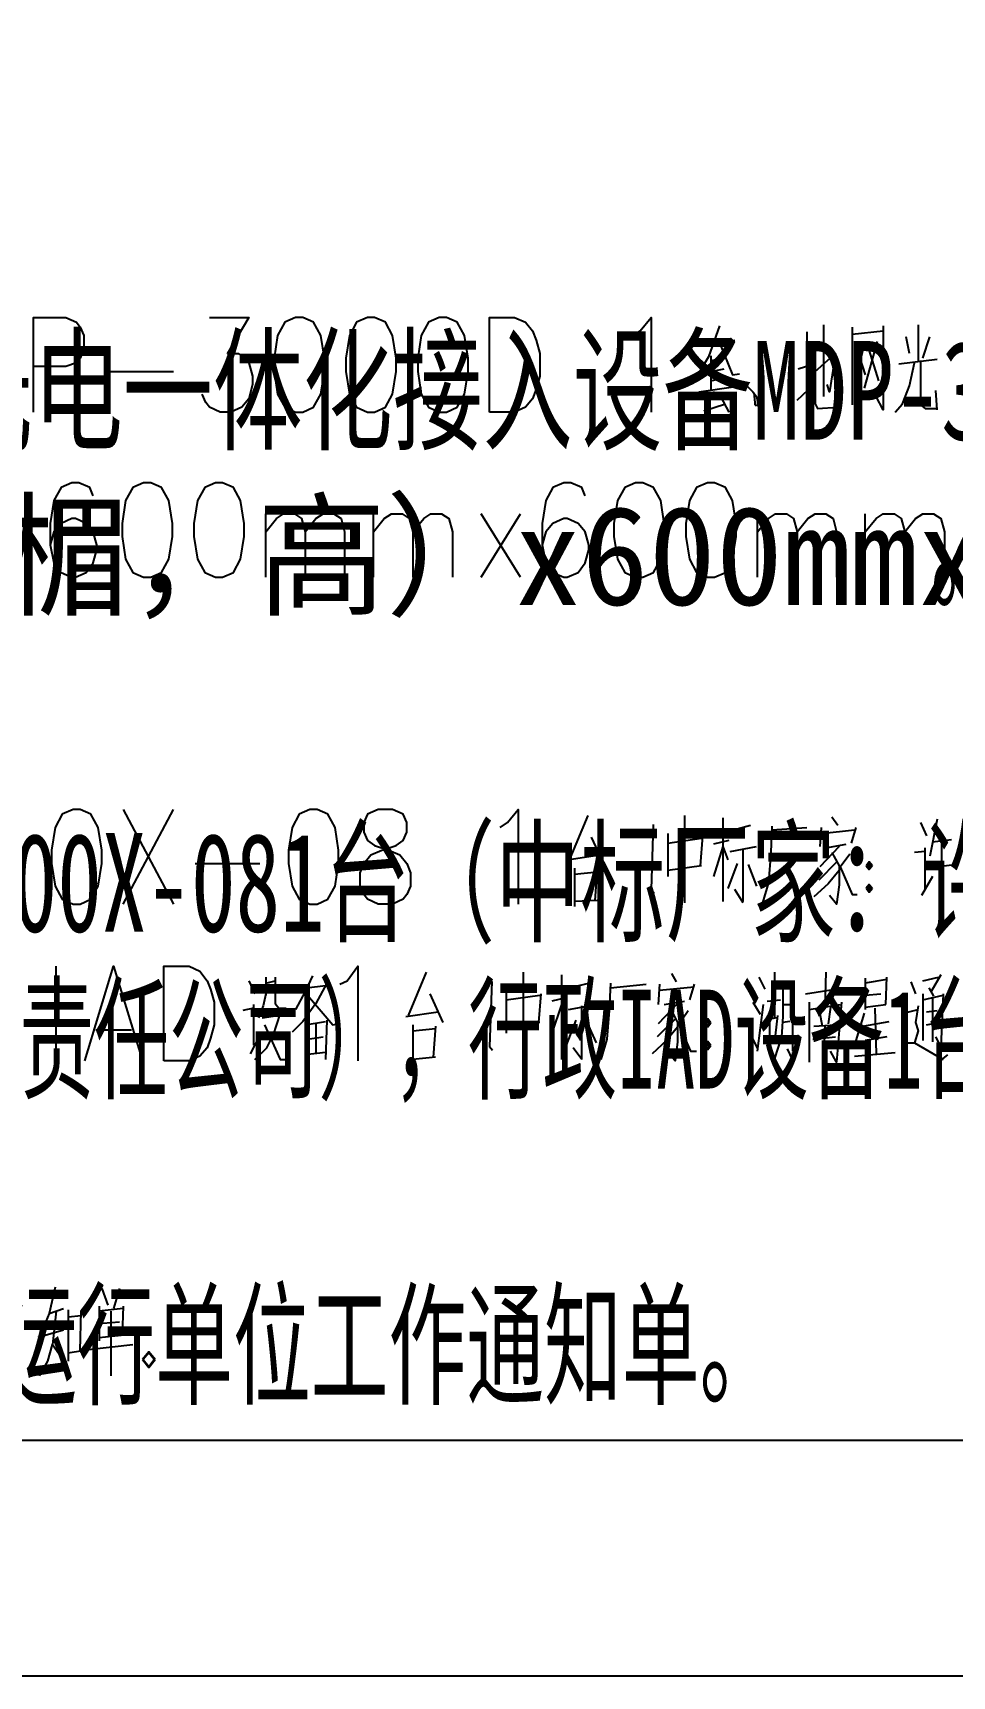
# Model space of a CAD drawing. Header units: metres. Extents: x 17 to 1264, y 17 to 859.
# Drawn here: x 336.9 to 447.5, y 16.9 to 214.5 of the extents above; entities that cross this region are included whole.
import ezdxf

# ---------------------------------------------------------------- set-up
doc = ezdxf.new("R2010")
doc.units = ezdxf.units.M
for name, color, linetype in [('LINES', 7, 'Continuous'), ('POLYLINES', 4, 'Continuous'), ('RECTS', 7, 'Continuous'), ('TEXTS', 3, 'Continuous')]:
    doc.layers.add(name, color=color, linetype=linetype)

msp = doc.modelspace()

# ---------------------------------------------------------------- linework, layer by layer
at = {"layer": 'LINES'}
for p, q in [((429.98, 178.56), (429.98, 171.36)), ((431.99, 179.42), (431.99, 170.78)), ((435.45, 179.14), (435.45, 169.78)), ((435.45, 178.27), (439.19, 178.7)), ((442.36, 175.97), (441.93, 177.98)), ((443.37, 179.42), (443.37, 174.96)), ((443.95, 175.39), (444.81, 177.98)), ((417.16, 176.98), (421.34, 177.55)), ((436.89, 177.12), (435.74, 172.08)), ((436.03, 176.4), (437.03, 173.38)), ((438.47, 177.41), (436.89, 171.79)), ((437.47, 176.4), (438.62, 172.66)), ((418.46, 175.68), (418.46, 171.5)), ((418.46, 175.1), (420.04, 175.39)), ((418.46, 173.81), (420.04, 174.1)), ((428.97, 174.1), (430.7, 174.67)), ((430.55, 173.38), (433.29, 175.82)), ((445.67, 175.25), (441.07, 174.67)), ((346.03, 173.81), (353.8, 173.81)), ((418.46, 172.66), (420.19, 173.09)), ((422.78, 172.08), (423.5, 171.36)), ((428.83, 170.35), (430.84, 172.22)), ((417.02, 171.36), (421.19, 171.94)), ((418.89, 171.36), (417.74, 169.34)), ((419.61, 170.78), (420.62, 168.91)), ((423.5, 171.36), (423.93, 170.78)), ((423.79, 170.06), (423.64, 171.22)), ((423.79, 169.78), (423.79, 170.06)), ((423.93, 170.78), (424.07, 170.21)), ((424.07, 170.21), (424.07, 169.78)), ((445.67, 169.2), (445.53, 171.5)), ((417.59, 169.06), (420.19, 169.92)), ((423.93, 169.63), (423.79, 169.78)), ((424.07, 169.78), (423.93, 169.63)), ((364.89, 149.04), (364.89, 156.67)), ((377.85, 149.04), (377.85, 156.67)), ((390.81, 149.04), (395.56, 156.67)), ((395.56, 149.04), (390.81, 156.67)), ((424.07, 149.04), (424.07, 156.67)), ((437.03, 149.04), (437.03, 156.67)), ((347.75, 109.73), (353.8, 121.1)), ((347.75, 121.1), (353.8, 109.73)), ((403.63, 120.38), (401.47, 115.2)), ((415.29, 120.38), (415.29, 109.87)), ((419.9, 120.1), (419.9, 110.02)), ((421.19, 118.66), (423.21, 119.23)), ((425.8, 118.66), (429.98, 118.94)), ((431.71, 118.94), (431.56, 116.64)), ((431.71, 118.22), (435.74, 118.66)), ((433, 120.24), (433.72, 119.23)), ((435.88, 118.94), (435.31, 117.07)), ((443.66, 119.52), (444.38, 117.94)), ((445.67, 119.95), (444.81, 115.49)), ((404.06, 117.79), (405.64, 114.34)), ((413.27, 118.22), (413.27, 113.04)), ((413.27, 117.07), (417.31, 117.65)), ((417.45, 117.94), (417.16, 114.34)), ((420.62, 117.36), (418.75, 116.93)), ((419.9, 116.64), (418.75, 113.04)), ((419.9, 116.64), (420.47, 115.06)), ((420.76, 116.06), (423.93, 116.64)), ((433.87, 116.64), (431.56, 114.19)), ((432.28, 116.5), (434.73, 116.93)), ((445.1, 117.22), (447.4, 117.5)), ((446.25, 109.58), (446.25, 117.36)), ((401.18, 115.06), (405.07, 115.63)), ((422.35, 110.02), (422.35, 116.35)), ((433.58, 114.77), (431.42, 112.61)), ((433, 115.92), (433.87, 114.34)), ((433.87, 114.05), (435.16, 115.78)), ((444.23, 116.06), (442.94, 115.92)), ((444.23, 111.6), (444.23, 116.5)), ((356.39, 114.62), (364.17, 114.62)), ((402.04, 114.05), (402.04, 109.44)), ((402.04, 113.33), (404.78, 113.62)), ((404.78, 114.05), (404.49, 110.16)), ((417.31, 114.34), (413.27, 113.76)), ((421.63, 114.62), (420.47, 111.6)), ((422.92, 114.48), (423.93, 111.89)), ((437.61, 114.34), (437.47, 114.34)), ((445.1, 113.04), (443.8, 110.74)), ((448.12, 114.48), (444.52, 114.05)), ((422.35, 109.87), (421.34, 111.46)), ((437.61, 111.6), (437.47, 111.6)), ((404.78, 110.16), (402.04, 110.02)), ((339.69, 90.86), (339.69, 102.24)), ((364.89, 100.94), (364.89, 98.78)), ((370.51, 101.09), (369.64, 99.22)), ((384.19, 101.52), (382.03, 96.34)), ((395.85, 101.52), (395.85, 91.01)), ((400.46, 101.23), (400.46, 91.01)), ((413.71, 101.38), (414.28, 100.37)), ((424.22, 100.94), (424.94, 99.5)), ((426.09, 101.52), (426.09, 96.05)), ((432.28, 101.52), (432.14, 97.34)), ((439.48, 97.63), (439.63, 100.94)), ((443.95, 100.51), (445.82, 100.94)), ((446.11, 101.23), (444.95, 99.22)), ((362.87, 100.51), (363.59, 98.93)), ((364.89, 100.22), (366.04, 100.51)), ((369.64, 99.22), (368.49, 97.06)), ((369.79, 99.65), (372.09, 99.94)), ((384.62, 98.93), (386.2, 95.47)), ((393.83, 99.36), (393.83, 94.18)), ((398.01, 98.93), (397.72, 95.47)), ((401.9, 99.79), (403.77, 100.22)), ((406.36, 99.65), (410.68, 100.08)), ((412.27, 100.08), (412.12, 97.63)), ((412.27, 99.36), (416.44, 99.79)), ((416.44, 100.08), (415.87, 98.21)), ((427.1, 100.37), (427.1, 96.19)), ((427.1, 99.65), (428.25, 99.79)), ((428.25, 100.37), (428.25, 92.02)), ((429.83, 98.93), (434.44, 99.65)), ((437.03, 100.8), (437.03, 97.06)), ((437.03, 100.66), (437.03, 97.2)), ((439.63, 100.66), (437.03, 100.22)), ((437.03, 98.78), (438.91, 98.93)), ((442.51, 100.37), (443.08, 98.93)), ((443.95, 98.93), (443.95, 93.31)), ((444.67, 99.65), (445.24, 98.64)), ((363.45, 97.2), (362.15, 96.91)), ((363.45, 92.74), (363.45, 97.63)), ((393.83, 98.21), (397.87, 98.78)), ((401.18, 98.5), (399.31, 98.06)), ((400.46, 97.63), (399.31, 94.18)), ((400.46, 97.63), (401.03, 96.19)), ((401.32, 97.06), (404.63, 97.63)), ((402.91, 91.01), (402.91, 97.49)), ((414.43, 97.78), (412.12, 95.33)), ((412.84, 97.63), (415.29, 98.06)), ((413.71, 96.91), (414.43, 95.47)), ((414.43, 95.04), (415.72, 96.91)), ((423.5, 97.92), (424.36, 96.48)), ((424.07, 92.02), (424.79, 97.63)), ((425.23, 98.06), (426.81, 98.21)), ((427.1, 97.63), (427.96, 97.63)), ((430.27, 97.92), (430.27, 90.72)), ((430.27, 97.06), (434.01, 97.63)), ((431.42, 97.2), (431.85, 95.04)), ((432.86, 97.34), (432.57, 95.33)), ((437.03, 97.34), (439.48, 97.63)), ((438.19, 97.2), (438.33, 91.73)), ((441.64, 96.62), (443.37, 97.06)), ((443.95, 98.21), (446.39, 98.78)), ((444.38, 96.77), (445.67, 96.91)), ((445.1, 98.5), (445.1, 93.17)), ((364.46, 96.05), (366.33, 96.34)), ((366.62, 96.62), (365.75, 93.89)), ((369.64, 95.18), (372.09, 95.62)), ((369.64, 95.62), (369.64, 91.01)), ((370.94, 95.33), (370.94, 91.87)), ((372.23, 95.76), (372.09, 91.01)), ((381.74, 96.19), (385.63, 96.77)), ((382.6, 95.18), (382.6, 90.58)), ((385.34, 95.04), (385.05, 91.3)), ((397.87, 95.47), (393.83, 94.9)), ((402.19, 95.76), (401.03, 92.74)), ((403.48, 95.62), (404.63, 93.02)), ((414.14, 95.9), (411.98, 93.74)), ((418.17, 95.47), (418.03, 95.47)), ((425.51, 96.34), (425.51, 93.02)), ((426.38, 96.05), (425.51, 95.9)), ((426.23, 93.89), (426.52, 96.34)), ((427.96, 95.62), (427.1, 95.47)), ((430.84, 95.04), (433.43, 95.18)), ((432.14, 95.04), (431.99, 91.01)), ((436.89, 96.62), (435.88, 93.31)), ((436.75, 95.04), (439.91, 95.62)), ((444.38, 95.18), (445.82, 95.47)), ((344.44, 94.61), (348.76, 94.61)), ((364.31, 94.18), (363.02, 91.73)), ((369.93, 93.46), (371.8, 93.74)), ((382.6, 94.46), (385.34, 94.75)), ((423.5, 93.46), (424.07, 92.3)), ((425.51, 93.74), (426.38, 93.89)), ((430.7, 93.46), (433.43, 93.74)), ((439.63, 93.74), (437.03, 93.31)), ((372.09, 91.87), (369.64, 91.58)), ((385.34, 91.3), (382.6, 91.01)), ((402.91, 91.01), (401.9, 92.45)), ((418.17, 92.74), (418.03, 92.74)), ((435.74, 91.44), (440.63, 91.87)), ((446.39, 91.15), (446.97, 91.58)), ((345.16, 63.5), (345.88, 61.49)), ((347.32, 63.5), (346.6, 61.06)), ((344.87, 61.34), (344.87, 57.17)), ((347.75, 61.34), (347.61, 57.89)), ((338.83, 60.48), (340.55, 61.06)), ((341.13, 60.91), (341.13, 54.72)), ((342.71, 60.19), (341.13, 60.05)), ((342.57, 56.02), (342.71, 60.77)), ((347.75, 61.06), (344.87, 60.77)), ((345.31, 59.33), (347.32, 59.47)), ((346.31, 52.99), (346.31, 60.77)), ((340.55, 58.46), (337.53, 57.6)), ((344.87, 57.6), (347.9, 57.89)), ((341.13, 55.73), (342.86, 56.02)), ((343.58, 56.16), (348.91, 56.74)), ((87.76, 45.22), (1179.14, 45.22))]:
    msp.add_line(p, q, dxfattribs=at)
at = {"layer": 'POLYLINES'}
for points in [[(336.95, 168.91), (336.95, 180.29), (340.84, 180.29), (342.14, 179.71), (342.57, 179.14), (343, 178.13), (343, 176.54), (342.57, 175.39), (342.14, 174.82), (340.84, 174.38), (336.95, 174.38)], [(358.12, 180.29), (362.87, 180.29), (360.28, 175.97), (361.58, 175.97), (362.44, 175.39), (362.87, 174.82), (363.31, 173.23), (363.31, 172.22), (362.87, 170.5), (362.01, 169.49), (360.71, 168.91), (359.42, 168.91), (358.12, 169.49), (357.69, 170.06), (357.26, 171.07)], [(368.49, 180.29), (367.19, 179.71), (366.33, 178.13), (365.9, 175.39), (365.9, 173.81), (366.33, 171.07), (367.19, 169.49), (368.49, 168.91), (369.35, 168.91), (370.65, 169.49), (371.51, 171.07), (371.95, 173.81), (371.95, 175.39), (371.51, 178.13), (370.65, 179.71), (369.35, 180.29), (368.49, 180.29)], [(377.13, 180.29), (375.83, 179.71), (374.97, 178.13), (374.54, 175.39), (374.54, 173.81), (374.97, 171.07), (375.83, 169.49), (377.13, 168.91), (377.99, 168.91), (379.29, 169.49), (380.15, 171.07), (380.59, 173.81), (380.59, 175.39), (380.15, 178.13), (379.29, 179.71), (377.99, 180.29), (377.13, 180.29)], [(385.77, 180.29), (384.47, 179.71), (383.61, 178.13), (383.18, 175.39), (383.18, 173.81), (383.61, 171.07), (384.47, 169.49), (385.77, 168.91), (386.63, 168.91), (387.93, 169.49), (388.79, 171.07), (389.23, 173.81), (389.23, 175.39), (388.79, 178.13), (387.93, 179.71), (386.63, 180.29), (385.77, 180.29)], [(391.82, 168.91), (391.82, 180.29), (394.84, 180.29), (396.14, 179.71), (397, 178.7), (397.43, 177.55), (397.87, 175.97), (397.87, 173.23), (397.43, 171.65), (397, 170.5), (396.14, 169.49), (394.84, 168.91), (391.82, 168.91)], [(409.1, 178.13), (409.96, 178.7), (411.26, 180.29), (411.26, 168.91)], [(419.47, 179.28), (418.17, 175.54), (416.44, 172.66)], [(439.19, 179.28), (439.19, 169.2), (438.33, 170.78)], [(419.47, 177.26), (421.05, 173.38), (421.91, 173.52)], [(430.99, 176.98), (430.99, 169.92), (431.27, 169.34), (433.72, 169.49), (433.58, 171.5)], [(433.43, 175.97), (432.71, 171.36), (432.43, 172.22)], [(440.63, 168.91), (441.5, 169.92), (442.36, 172.08), (442.94, 174.82)], [(443.66, 175.1), (443.66, 169.78), (444.23, 169.34), (445.67, 169.34)], [(344.15, 158.83), (343.72, 159.84), (342.43, 160.42), (341.56, 160.42), (340.27, 159.84), (339.4, 158.26), (338.97, 155.52), (338.97, 152.93), (339.4, 150.77), (340.27, 149.62), (341.56, 149.04), (341.99, 149.04), (343.29, 149.62), (344.15, 150.77), (344.59, 152.35), (344.59, 152.93), (344.15, 154.51), (343.29, 155.52), (341.99, 156.1), (341.56, 156.1), (340.27, 155.52), (339.4, 154.51), (338.97, 152.93)], [(350.2, 160.42), (348.91, 159.84), (348.04, 158.26), (347.61, 155.52), (347.61, 153.94), (348.04, 151.2), (348.91, 149.62), (350.2, 149.04), (351.07, 149.04), (352.36, 149.62), (353.23, 151.2), (353.66, 153.94), (353.66, 155.52), (353.23, 158.26), (352.36, 159.84), (351.07, 160.42), (350.2, 160.42)], [(358.84, 160.42), (357.55, 159.84), (356.68, 158.26), (356.25, 155.52), (356.25, 153.94), (356.68, 151.2), (357.55, 149.62), (358.84, 149.04), (359.71, 149.04), (361, 149.62), (361.87, 151.2), (362.3, 153.94), (362.3, 155.52), (361.87, 158.26), (361, 159.84), (359.71, 160.42), (358.84, 160.42)], [(403.34, 158.83), (402.91, 159.84), (401.61, 160.42), (400.75, 160.42), (399.45, 159.84), (398.59, 158.26), (398.15, 155.52), (398.15, 152.93), (398.59, 150.77), (399.45, 149.62), (400.75, 149.04), (401.18, 149.04), (402.47, 149.62), (403.34, 150.77), (403.77, 152.35), (403.77, 152.93), (403.34, 154.51), (402.47, 155.52), (401.18, 156.1), (400.75, 156.1), (399.45, 155.52), (398.59, 154.51), (398.15, 152.93)], [(409.39, 160.42), (408.09, 159.84), (407.23, 158.26), (406.79, 155.52), (406.79, 153.94), (407.23, 151.2), (408.09, 149.62), (409.39, 149.04), (410.25, 149.04), (411.55, 149.62), (412.41, 151.2), (412.84, 153.94), (412.84, 155.52), (412.41, 158.26), (411.55, 159.84), (410.25, 160.42), (409.39, 160.42)], [(418.03, 160.42), (416.73, 159.84), (415.87, 158.26), (415.43, 155.52), (415.43, 153.94), (415.87, 151.2), (416.73, 149.62), (418.03, 149.04), (418.89, 149.04), (420.19, 149.62), (421.05, 151.2), (421.48, 153.94), (421.48, 155.52), (421.05, 158.26), (420.19, 159.84), (418.89, 160.42), (418.03, 160.42)], [(364.89, 154.51), (366.19, 156.1), (367.05, 156.67), (368.35, 156.67), (369.21, 156.1), (369.64, 154.51), (369.64, 149.04)], [(369.64, 154.51), (370.94, 156.1), (371.8, 156.67), (373.1, 156.67), (373.96, 156.1), (374.39, 154.51), (374.39, 149.04)], [(377.85, 154.51), (379.15, 156.1), (380.01, 156.67), (381.31, 156.67), (382.17, 156.1), (382.6, 154.51), (382.6, 149.04)], [(382.6, 154.51), (383.9, 156.1), (384.76, 156.67), (386.06, 156.67), (386.92, 156.1), (387.35, 154.51), (387.35, 149.04)], [(424.07, 154.51), (425.37, 156.1), (426.23, 156.67), (427.53, 156.67), (428.39, 156.1), (428.83, 154.51), (428.83, 149.04)], [(428.83, 154.51), (430.12, 156.1), (430.99, 156.67), (432.28, 156.67), (433.15, 156.1), (433.58, 154.51), (433.58, 149.04)], [(437.03, 154.51), (438.33, 156.1), (439.19, 156.67), (440.49, 156.67), (441.35, 156.1), (441.79, 154.51), (441.79, 149.04)], [(441.79, 154.51), (443.08, 156.1), (443.95, 156.67), (445.24, 156.67), (446.11, 156.1), (446.54, 154.51), (446.54, 149.04)], [(341.71, 121.1), (340.41, 120.53), (339.55, 118.94), (339.11, 116.21), (339.11, 114.62), (339.55, 111.89), (340.41, 110.3), (341.71, 109.73), (342.57, 109.73), (343.87, 110.3), (344.73, 111.89), (345.16, 114.62), (345.16, 116.21), (344.73, 118.94), (343.87, 120.53), (342.57, 121.1), (341.71, 121.1)], [(370.22, 121.1), (368.92, 120.53), (368.06, 118.94), (367.63, 116.21), (367.63, 114.62), (368.06, 111.89), (368.92, 110.3), (370.22, 109.73), (371.08, 109.73), (372.38, 110.3), (373.24, 111.89), (373.67, 114.62), (373.67, 116.21), (373.24, 118.94), (372.38, 120.53), (371.08, 121.1), (370.22, 121.1)], [(378.43, 121.1), (377.13, 120.53), (376.7, 119.52), (376.7, 118.37), (377.13, 117.36), (377.99, 116.78), (379.72, 116.21), (381.02, 115.63), (381.88, 114.62), (382.31, 113.47), (382.31, 111.89), (381.88, 110.88), (381.45, 110.3), (380.15, 109.73), (378.43, 109.73), (377.13, 110.3), (376.7, 110.88), (376.27, 111.89), (376.27, 113.47), (376.7, 114.62), (377.56, 115.63), (378.86, 116.21), (380.59, 116.78), (381.45, 117.36), (381.88, 118.37), (381.88, 119.52), (381.45, 120.53), (380.15, 121.1), (378.43, 121.1)], [(393.11, 118.94), (393.98, 119.52), (395.27, 121.1), (395.27, 109.73)], [(411.52, 119.3), (411.25, 111.48), (411.62, 111.03)], [(425.8, 119.09), (425.66, 115.92), (425.37, 112.32), (424.65, 109.87)], [(437.88, 114.34), (437.51, 114.81), (437.13, 114.34)], [(437.79, 114.34), (437.51, 114.7), (437.22, 114.34)], [(433.87, 113.76), (432.57, 112.18), (430.84, 110.59)], [(433.87, 114.34), (433.87, 112.03), (433.58, 109.73), (432.71, 110.74)], [(434.01, 114.19), (435.45, 110.88), (436.03, 110.88)], [(437.13, 114.34), (437.51, 113.87), (437.88, 114.34)], [(437.22, 114.34), (437.51, 113.99), (437.79, 114.34)], [(437.7, 114.34), (437.51, 114.58), (437.32, 114.34)], [(437.32, 114.34), (437.51, 114.11), (437.7, 114.34)], [(437.88, 111.63), (437.51, 112.1), (437.13, 111.63)], [(437.13, 111.63), (437.51, 111.15), (437.88, 111.63)], [(437.79, 111.63), (437.51, 111.98), (437.22, 111.63)], [(437.22, 111.63), (437.51, 111.27), (437.79, 111.63)], [(437.7, 111.63), (437.51, 111.86), (437.32, 111.63)], [(437.32, 111.63), (437.51, 111.39), (437.7, 111.63)], [(343.15, 90.86), (346.6, 102.24), (350.06, 90.86)], [(352.65, 90.86), (352.65, 102.24), (355.67, 102.24), (356.97, 101.66), (357.83, 100.51), (358.27, 99.5), (358.7, 97.92), (358.7, 95.18), (358.27, 93.6), (357.83, 92.45), (356.97, 91.44), (355.67, 90.86), (352.65, 90.86)], [(366.04, 100.94), (366.04, 99.36), (366.04, 97.78), (366.47, 97.2), (367.34, 97.2)], [(373.82, 100.08), (374.68, 100.51), (375.98, 102.24), (375.98, 90.86)], [(364.89, 98.93), (364.6, 97.49), (364.03, 96.05)], [(372.23, 100.22), (370.94, 97.78), (369.35, 95.62), (368.06, 94.32)], [(392.1, 100.4), (391.82, 92.59), (392.19, 92.14)], [(406.36, 100.22), (406.22, 96.91), (405.93, 93.46), (405.21, 91.01)], [(446.39, 98.93), (446.11, 92.59), (445.53, 93.74)], [(369.93, 98.78), (372.95, 95.18), (373.53, 95.33)], [(434.15, 97.92), (433.58, 90.72), (432.86, 92.02)], [(443.37, 97.49), (443.08, 95.47), (443.37, 94.46), (442.94, 93.02)], [(364.75, 95.18), (366.62, 91.01), (367.48, 91.01)], [(414.43, 94.9), (413.13, 93.31), (411.4, 91.73)], [(414.43, 95.47), (414.43, 93.17), (414.14, 90.86), (413.27, 91.87)], [(414.57, 95.33), (416.01, 92.02), (416.73, 92.02)], [(418.46, 95.44), (418.08, 95.92), (417.7, 95.44)], [(417.7, 95.44), (418.08, 94.97), (418.46, 95.44)], [(418.37, 95.44), (418.08, 95.8), (417.8, 95.44)], [(417.8, 95.44), (418.08, 95.09), (418.37, 95.44)], [(418.27, 95.44), (418.08, 95.68), (417.89, 95.44)], [(417.89, 95.44), (418.08, 95.21), (418.27, 95.44)], [(427.1, 96.19), (426.95, 93.74), (426.09, 91.15)], [(363.59, 91.01), (365.03, 92.45), (365.75, 93.89)], [(418.46, 92.73), (418.08, 93.2), (417.7, 92.73)], [(418.37, 92.73), (418.08, 93.08), (417.8, 92.73)], [(418.27, 92.73), (418.08, 92.96), (417.89, 92.73)], [(441.79, 93.02), (442.94, 93.02), (446.39, 91.01)], [(417.7, 92.73), (418.08, 92.25), (418.46, 92.73)], [(417.8, 92.73), (418.08, 92.37), (418.37, 92.73)], [(417.89, 92.73), (418.08, 92.49), (418.27, 92.73)], [(428.25, 91.87), (428.25, 91.01), (427.67, 92.3)], [(339.55, 63.65), (338.83, 60.48), (338.25, 59.04)], [(339.69, 60.77), (339.26, 56.74), (340.55, 54.86)], [(337.67, 52.99), (338.68, 54.72), (339.26, 56.74)], [(351.58, 54.93), (350.82, 55.88), (350.06, 54.93)], [(351.48, 54.93), (350.82, 55.76), (350.16, 54.93)], [(350.06, 54.93), (350.82, 53.99), (351.58, 54.93)], [(350.16, 54.93), (350.82, 54.11), (351.48, 54.93)]]:
    msp.add_lwpolyline(points, dxfattribs=at)
at = {"layer": 'RECTS'}
msp.add_lwpolyline([(16.84, 858.82), (1207.43, 858.82), (1207.43, 16.85), (16.84, 16.85)], dxfattribs=at)

# ---------------------------------------------------------------- texts
at = {"layer": 'TEXTS'}
for s, height, width, p in [('桃江西220kV变为新上站点，本期新上省网光电一体化接入设备MDP-3000D1套、地网光电一体化接入设备MDP-3000D1套（中标厂家：绵阳灵信电', 11.88, 0.700867, (124.55, 165.59)), ('。本图未画出湖南省调、益阳地调的光电一体化设备，益阳地调光电一体设备扩', 12.37, 0.508501, (444.95, 146.62)), ('桃江西220kV变本期新上数据通信网路由器NSR7300X-081台（中标厂家：许继电气股份有限公司），数据通信网交换机1台（中标厂家：北京中电飞华通信有', 11.88, 0.663402, (116.92, 106.4)), ('限公司），调度IAD设备1台（中标厂家：四川景皓科技有限责任公司），行政IAD设备1台（中标厂家：湖南星通电力信息通信有限公司），合柜安装，机柜尺寸为', 11.88, 0.58188, (100.79, 87.54)), ('新上设备具体板件安装槽位请参见厂家安装说明书及运行单位工作通知单。', 11.88, 0.605931, (117.64, 50.76))]:
    msp.add_text(s, height=height, dxfattribs=dict(at, width=width)).set_placement(p)
msp.add_text('2260mm（含60mm楣，高）x600mmx600mm', height=11.88, dxfattribs=at).set_placement((221.32, 145.71))

doc.saveas('drawing.dxf')
